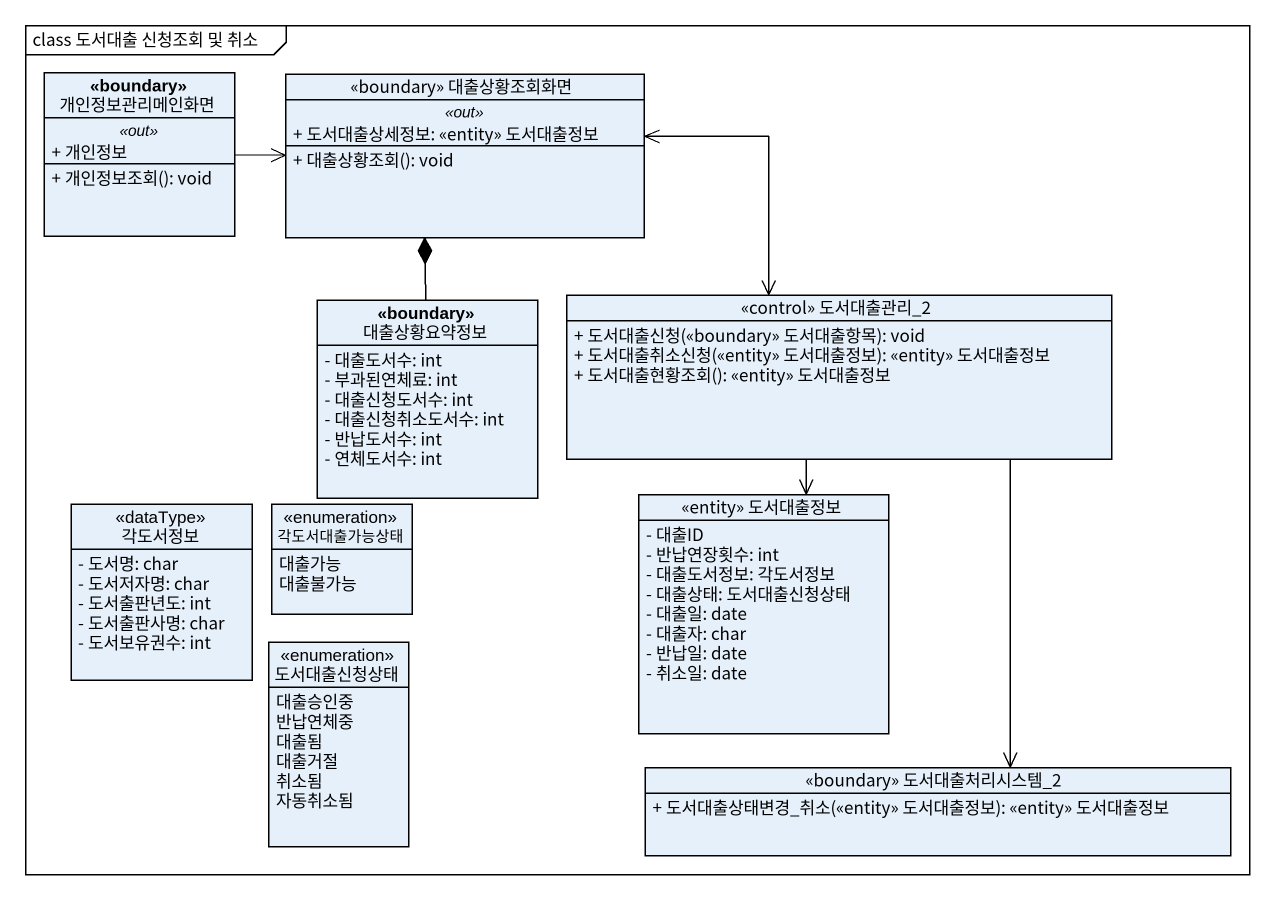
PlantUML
@startuml
mainframe class 도서대출 신청조회 및 취소
hide circle
hide empty members
skinparam classAttributeIconSize 0
class "<<boundary>> 개인정보관리메인화면" as boundary_개인정보관리메인화면 {
  .. <<out>> ..
  + 개인정보
  --
  + 개인정보조회(): void
}
class "<<boundary>> 대출상황조회화면" as boundary_대출상황조회화면 {
  .. <<out>> ..
  + 도서대출상세정보: <<entity>> 도서대출정보
  --
  + 대출상황조회(): void
}
class "<<boundary>> 대출상황요약정보" as boundary_대출상황요약정보 {
  - 대출도서수: int
  - 부과된연체료: int
  - 대출신청도서수: int
  - 대출신청취소도서수: int
  - 반납도서수: int
  - 연체도서수: int
}
class "<<control>> 도서대출관리_2" as control_도서대출관리_2 {
  + 도서대출신청(<<boundary>> 도서대출항목): void
  + 도서대출취소신청(<<entity>> 도서대출정보): <<entity>> 도서대출정보
  + 도서대출현황조회(): <<entity>> 도서대출정보
}
class "<<entity>> 도서대출정보" as entity_도서대출정보 {
  - 대출ID
  - 반납연장횟수: int
  - 대출도서정보: 각도서정보
  - 대출상태: 도서대출신청상태
  - 대출일: date
  - 대출자: char
  - 반납일: date
  - 취소일: date
}
class 각도서정보 <<dataType>> {
  - 도서명: char
  - 도서저자명: char
  - 도서출판년도: int
  - 도서출판사명: char
  - 도서보유권수: int
}
enum 각도서대출가능상태 {
  대출가능
  대출불가능
}
enum 도서대출신청상태 {
  대출승인중
  반납연체중
  대출됨
  대출거절
  취소됨
  자동취소됨
}
class "<<boundary>> 도서대출처리시스템_2" as boundary_도서대출처리시스템_2 {
  + 도서대출상태변경_취소(<<entity>> 도서대출정보): <<entity>> 도서대출정보
}
boundary_개인정보관리메인화면 -right-> boundary_대출상황조회화면
boundary_대출상황조회화면 <-right-> control_도서대출관리_2
boundary_대출상황요약정보 -up-* boundary_대출상황조회화면
control_도서대출관리_2 --> entity_도서대출정보
control_도서대출관리_2 --> boundary_도서대출처리시스템_2
@enduml
